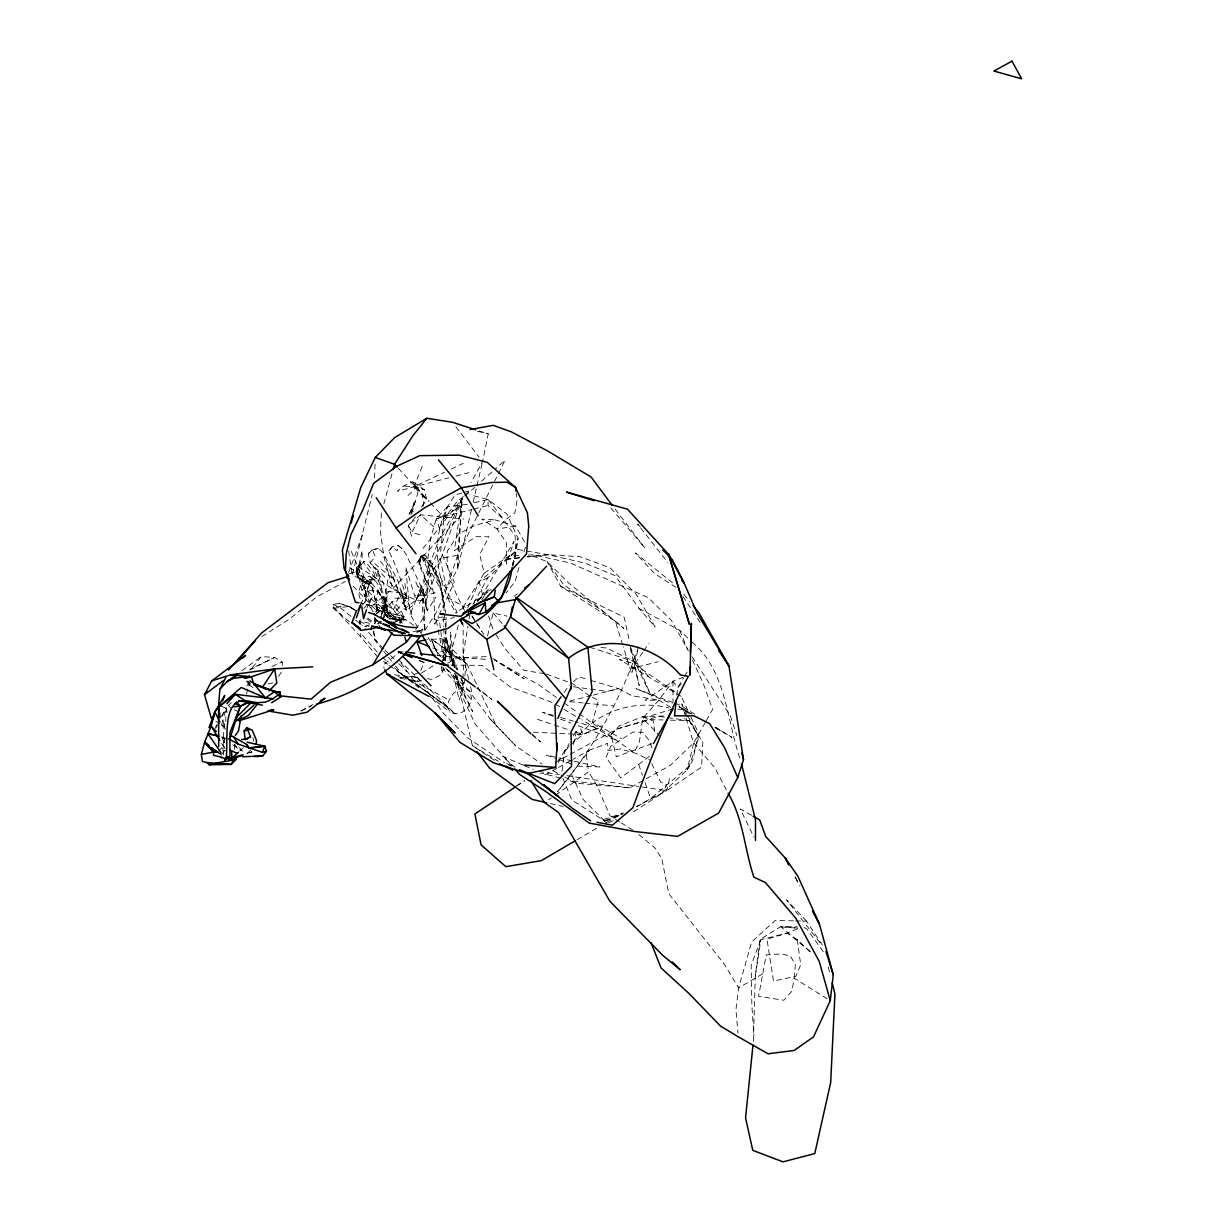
<?xml version="1.0" encoding="UTF-8"?>
<svg xmlns="http://www.w3.org/2000/svg" width="1223" height="1223" viewBox="0 0 1223 1223"><rect width="100%" height="100%" fill="white"/><g stroke="black" fill="none" stroke-linecap="round" stroke-linejoin="round"><path stroke-width="0.75" stroke-dasharray="5 3.75" d="M445.569 660.542L445.631 631.16M462.89 678.811L463.853 661.735L462.997 655.696L463.257 625.656M445.631 660.374L446.013 628.5M446.028 626.635L446.15 617.248M356.489 567.564L357.437 576.736L363.628 581.659L369.208 584.151L365.295 597.038L361.916 589.945L357.62 571.294L362.146 550.457L362.084 557.81L357.62 571.294L360.388 579.381L363.827 583.554L369.208 584.151L370.431 581.185L364.913 579.641L357.865 573.816L356.489 567.564L360.754 563.39L361.289 569.398L364.928 579.091L370.431 583.325L370.431 581.185L363.628 581.659L364.913 579.641M375.125 623.363L374.651 618.318M753.368 1041.354L755.31 975.954L759.957 939.554L780.977 926.377L797.595 928.043M413.68 625.32L406.082 619.908L389.755 618.563L383.991 614.267L382.723 604.942L387.706 605.568L392.629 618.211L397.964 622.155M234.495 749.47L234.663 744.15L231.911 745.678M374.59 477.948L375.064 463.028M512.941 566.188L515.464 555.471L515.204 536.178L502.913 518.628L488.008 505.527L488.191 499.519L469.968 494.811M225.689 721.494L226.194 708.148L231.33 702.568M423.204 589.501L422.317 609.895L424.947 631.267L423.204 589.501L416.049 600.157L410.118 614.16L421.155 633.438M381.393 513.049L380.445 532.372L384.037 557.199L392.598 588.92L416.049 600.157L426.017 600.753L462.111 498.571L421.599 550.197M383.609 619.587L384.328 605.507L387.706 605.568L384.909 613.38L387.66 617.921M462.783 680.707L461.713 699.694L472.353 745.617L496.538 761.746M396.848 614.558L416.049 600.157L439.409 538.762L462.111 498.571L457.769 568.68L446.578 588.706L437.1 611.255L423.555 632.413M471.436 509.67L457.769 568.68L457.662 555.257L462.111 498.571L416.049 600.157L405.654 566.876L410.118 614.16M453.458 674.76L459.206 700.198L464.159 685.247L464.755 677.894M464.908 676.059L465.948 663.202L441.992 638.773L427.622 639.583M794.155 978.14L795.347 964.932L790.501 956.034L781.054 953.909L766.21 954.918L758.596 996.302L783.775 1000.246L792.015 991.119L794.155 978.14L827.115 998.732M461.744 493.083L454.941 495.07L447.45 506.781L443.827 519.179L440.662 551.069L454.329 582.24L439.424 614.099M462.982 607.388L484.201 573.128L479.737 554.569L488.971 536.79L476.022 536.698L454.329 550.702L462.111 498.571M676.762 695.26L677.603 687.785L683.519 677.985M412.701 605.66L406.143 610.216L398.255 581.536L382.875 552.46L378.366 548.454L369.896 550.656L368.337 554.111L370.324 562.947L387.813 579.992C385.016 595.311 382.814 612.31 395.472 624.296M426.017 600.753L423.953 616.881L413.787 632.306M467.217 504.319L447.45 506.781C430.664 540.658 435.526 582.224 456.378 613.227M404.92 583.356L407.106 598.521L396.099 610.781L376.103 599.438L362.191 584.854L362.39 578.036L369.499 576.186C381.943 583.081 382.998 599.652 387.37 611.806L378.197 590.74M224.558 742.758L221.501 736.934L224.482 738.753L223.977 746.947M562.014 771.285L564.629 751.564L568.985 743.737M474.203 502.714L488.191 499.519L506.888 514.149L518.078 538.288L515.464 555.471L511.978 566.081M755.31 975.954L760.889 939.661L787.138 933.134L800.897 927.355M468.761 679.499L462.997 655.696L467.889 626.252M469.112 618.899L469.724 615.215M419.948 562.458L421.079 556.205L424.366 554.814C440.418 569.123 442.084 593.659 445.845 613.518M479.294 430.97L488.267 433.875L482.535 461.728L470.993 482.55M512.468 565.745L518.078 538.288M419.153 603.459L424.121 595.723L426.842 593.95C428.906 583.478 422.822 574.26 419.199 564.95L421.079 556.205L430.221 560.761M669.531 778.485L666.749 790.715L636.403 806.431M427.867 570.759L428.738 585.679L426.842 593.95L424.121 595.723L414.933 595.448M473.148 502.286L476.557 487.534M476.985 485.699L482.107 463.563M353.126 586.184L375.507 609.635L404.094 616.591L402.489 623.103C389.969 602.985 374.483 584.823 352.239 575.116L372.266 494.367M381.393 614.022L382.08 611.103L383.242 614.405M573.327 744.501L576.828 729.642L573.342 735.91M427.209 678.75L431.765 679.346L441.702 674.485L443.414 667.299M445.126 660.114L447.694 649.337L446.64 642.365L441.992 638.773L456.775 669.761M487.58 635.868L493.144 612.983L507.01 616.163M410.913 514.715L413.97 502.378M637.764 650.483L631.756 674.118L623.256 646.768M371.609 583.233L378.289 590.923L376.103 599.438L376.837 611.745M458.258 625.152L450.706 653.586L453.29 666.107M470.412 691.836L462.508 687.036L453.519 693.258L449.086 700.106L447.358 706.649L450.095 712.183L455.201 713.758L462.218 712.214L468.149 706.94L471.742 700.183L470.412 691.836L445.554 667.88L442.818 671.045M246.496 693.9L248.957 684.742L245.288 679.682M518.904 567.487L515.158 581.46L506.062 592.941M383.823 504.014L392.629 471.512M221.684 724.475L226.194 708.148L220.14 705.809M422.883 506.521L423.815 503.173L422.394 495.728L414.077 486.678L412.808 481.694L403.483 486.051L397.154 491.325L448.765 477.811M383.349 619.373C391.895 600.386 384.297 577.18 370.324 562.947L375.216 556.404L372.342 549.647L378.366 548.454M447.45 506.781L436.305 518.506L430.695 537.921L427.622 560.195L433.951 596.09L434.731 624.158L438.644 615.781M376.088 611.959L377.617 606.7L377.586 609.65L370.783 581.338L377.494 609.727M411.845 513.324L418.19 491.493L416.554 486.876L412.808 481.694L424.289 489.781L426.751 499.519L422.745 505.405M374.59 621.192L375.522 618.119M638.574 646.829C620.994 699.48 592.926 749.057 557.489 791.724L589.425 750.234L607.602 743.355L607.923 750.448L620.642 748.95L636.296 753.521L650.024 760.095M367.038 607.999L368.199 604.437L384.328 605.507L384.909 613.38M633.652 811.797L661.842 793.391L687.097 770.001L689.237 766.194L698.853 737.102L687.769 715.547M457.662 555.257L446.578 588.706L440.142 558.483L457.662 555.257L497.471 475.457M523.903 551.925L525.707 546.757M348.631 572.654L363.521 531.959M760.889 939.661L751.151 965.054L751.87 1005.627L753.934 1035.759M422.18 466.498L414.077 486.678L403.483 486.051M387.706 605.568L382.631 608.534L361.351 603.321L369.208 584.151L357.437 576.736L355.832 571.875L348.127 566.677M442.084 662.514L447.694 649.337L457.096 669.868M349.457 573.725L355.832 571.875L360.754 563.39L356.535 573.144L360.388 579.381M467.828 607.755L479.11 581.781L517.742 549.479L548.256 554.722L584.777 563.069L615.062 575.59L639.033 608.427L655.192 627.017L636.006 594.072L610.185 567.839L580.023 556.71L548.256 554.722L527.144 556.71M380.705 616.927L385 607.082L387.951 591.412L400.273 592.895L392.828 611.317L383.961 615.842M420.758 670.525L424.259 662.499L419.03 660.389M411.876 509.257L415.377 501.354L408.299 515.816L411.876 509.257L413.833 511.764M419.199 564.95L418.74 560.241L420.758 556.465L423.999 554.952L427.224 556.924L420.177 564.843L428.738 585.679L424.121 595.723L418.159 586.26M419.718 534.818L412.075 532.265L420.529 514.852L463.731 518.995M498.311 473.76L505.084 460.184L495.376 468.852M374.467 623.929L376.76 619.48M215.645 728.449L217.404 725.071M221.806 716.602L226.194 708.148L227.57 713.651M558.269 762.495L565.133 749.424L569.199 745.999M411.861 614.695C405.226 593.14 398.744 571.141 388.853 550.946L392.4 546.605L397.964 545.397L402.52 549.096L406.433 554.845L424.916 595.173L427.316 610.522L436.045 597.053M360.754 563.39L355.832 571.875L362.543 580.436L358.37 592.375L361.351 603.321M215.386 727.333L217.19 724.138M221.684 716.143L226.194 708.148M473.622 603.107L487.824 577.806L517.742 549.479M646.065 778.837L670.235 765.399L693.747 742.911L705.426 722.166M706.328 720.561L712.612 709.386L703.622 684.421L692.203 659.533M382.631 608.534L384.328 605.507L375.507 611.546M421.186 632.536L423.036 629.31L408.146 633.01M416.049 600.157L440.142 558.483M418.74 560.241L421.079 556.205C444.423 571.707 443.169 602.435 445.478 627.491M421.522 507.041L423.815 503.173M684.513 676.35L687.464 671.442M359.929 624.54L359.654 620.994L362.222 616.805M278.599 676.472L282.375 670.372M399.294 623.149L402.581 617.982L390.963 616.27L384.343 610.674L382.723 604.942M442.038 657.867L447.694 649.337L451.394 665.679M642.794 652.211L631.542 668.492L658.234 661.735M643.818 650.743L648.939 643.329M564.124 692.478L569.245 685.201M221.394 755.05L224.619 750.525M579.228 713.743L634.08 752.772L639.4 741.841L642.732 718.298L658.845 700.091L672.94 681.211L683.168 677.359M439.561 529.055L436.305 518.506L443.827 519.179L456.775 501.98L463.517 496.293M363.934 608.473L374.36 594.745M361.611 583.906L369.973 579.503L372.602 579.182L375.843 581.108L369.499 576.186L374.406 579.931M388.853 550.946L392.4 546.605L397.093 550.9L397.964 545.397L402.52 549.096M252.29 667.59L261.294 656.598L274.609 657.424L282.253 662.025L282.33 667.024M362.635 604.774L366.074 600.768L366.319 593.109L365.738 601.028L361.779 605.156M477.597 601.212L481.251 596.992L455.246 612.998M415.575 516.916L408.299 525.294L412.151 538.166M477.811 601.212L488.008 589.624L491.631 589.899M364.179 561.311L358.629 567.533L359.852 574.413L367.771 579.84C392.919 584.151 341.63 537.05 375.476 578.296M392.537 601.364L386.988 607.586L388.211 614.481L396.13 619.893C421.278 624.219 369.973 577.118 403.835 618.364M368.337 554.111L372.342 549.647M246.71 685.874L251.846 680.309M372.694 605.4L392.598 588.92L460.123 516.641M375.339 614.665L384.328 605.507M564.629 751.564L568.42 747.543M573.465 742.178C594.516 712.015 633.422 699.006 668.736 707.857M652.073 743.676L616.316 756.747L610.996 734.595L619.358 725.82L642.488 716.785L665.297 715.929M681.318 683.886L677.603 687.785L672.94 681.211L645.025 700.412L658.845 700.091L671.488 707.857M218.413 751.182L223.519 745.984L224.971 748.644M408.054 495.498L416.554 486.876L424.289 489.781L414.077 486.678L444.545 472.2M610.996 734.595L616.912 729.015L658.616 716.326L665.755 717.335M250.868 750.005L246.664 753.857L251.8 751.946L246.725 753.704M239.693 751.075L243.637 747.452M464.878 496.095L474.585 487.427M481.526 481.235L494 470.091M573.434 681.639L578.999 676.9L588.003 679.575M464.878 495.147L470.274 490.606L463.456 492.594M570.56 744.868L582.76 734.58L602.45 725.56M689.237 766.194L650.651 798.573L636.587 806.89M488.237 591.764L472.751 604.208M377.968 623.592L380.857 621.208M438.797 585.786L424.075 559.507L421.079 556.205C434.685 567.029 439.837 583.585 442.848 599.943M361.916 589.945L369.208 584.151M514.409 596.212L517.329 593.919M376.929 613.503L387.339 605.461L373.489 566.601M406.082 619.908L395.87 619.113L383.991 614.267L381.851 607.693L385.688 614.588L389.755 618.563L402.581 617.982L392.216 623.547M652.042 747.757L648.465 739.426L642.824 732.348L633.025 731.981L610.72 746.351L606.088 757.419L620.749 777.889L649.948 755.952M241.848 670.77L261.294 656.598M555.532 795.133L588.523 771.866L586.383 754.56L589.425 750.234L573.128 759.284M484.201 573.128L508.707 556.052L521.151 555.441M516.84 785.961L524.621 780.778M516.458 786.007L524.361 780.809M548.531 799.796L551.283 797.992M261.89 636.556L288.995 619.404L316.375 597.099L345.39 581.506M421.415 673.078L437.589 663.126M436.305 518.506L443.399 516.702L461.973 505.512M577.088 839.697L598.215 827.314M606.348 822.544L622.904 813.417M762.586 973.89L738.585 987.924L735.94 1009.694L738.004 1033.206M221.959 748.98L224.528 747.498M447.71 663.202L457.203 657.745L488.16 656.598M556.817 768.35L545.412 774.694L540.046 773.395M558.452 767.448L571.493 760.202M629.967 787.795L569.75 780.702L576.415 783.255L629.967 787.795L644.46 779.739M406.296 597.604L404.584 598.536L406.143 610.216L384.863 557.612M555.257 762.418L568.588 755.187M570.254 754.285L616.912 729.015L650.101 719.628L663.049 719.95M395.182 621.957L402.581 617.982M377.448 623.975L382.845 621.116M300.812 710.976L313.745 704.203M364.806 626.512L369.958 624.663L365.188 626.726M416.646 632.581L423.036 629.31L414.23 632.612M249.92 669.975L274.609 657.424L249.782 669.287M301.271 710.96L311.513 705.854M451.318 468.99L463.165 463.364M420.758 556.465L423.999 554.952M487.824 577.806L479.11 581.781L483.039 596.228M608.657 822.666L613.656 820.495M271.919 666.489L282.253 662.025M606.042 820.969L622.752 813.845M418.541 672.772L410.989 675.967L417.242 677.45L418.021 681.547L422.623 679.743M604.865 820.618L622.415 813.738M370.431 581.185L363.827 583.554L370.431 583.325M562.901 778.225L571.844 800.056L602.924 819.807L623.485 812.898M251.617 751.839L246.205 753.613L249.813 752.435M673.063 708.836L642.732 718.298L659.533 735.589M524.514 541.881L515.617 526.104L495.162 519.867L474.937 525.37L458.625 533.901L447.358 551.13C445.172 571.997 454.91 592.345 464.404 610.369M456.072 475.946L468.837 472.69M591.489 695.535L567.976 701.513L583.111 702.965M593.308 695.077L618.624 688.656L631.756 695.734L658.845 700.091M443.399 516.702L471.94 509.548M473.729 509.104L488.008 505.527M442.665 616.896L433.875 618.93L438.338 620.749L454.207 617.6M267.883 683.886L273.081 682.893M355.358 610.262L350.726 607.158L339.413 603.367L333.115 604.376L333.329 608.32L349.702 622.033M515.617 526.104L497.042 528.978L481.724 519.163L495.162 519.867M355.281 610.338L348.968 606.486L333.329 608.32L333.115 604.376L340.315 607.755L354.288 618.976M519.653 557.657L508.401 559.079L519.79 557.841M363.277 586.23L365.157 590.541L378.289 590.923L387.339 605.461L384.695 602.817L378.289 590.923M527.373 557L548.256 554.722M400.227 677.756L416.569 676.059L443.215 713.055L467.232 737.576L504.564 762.678M377.678 657.164L360.877 637.015L333.283 607.082L342.287 606.348M528.275 555.089L533.61 554.829L570.438 562.977L648.19 597.634L671.305 620.306L688.366 650.667M810.069 951.815L781.054 926.927L797.228 926.713M404.492 592.1L407.106 598.521L404.584 598.536L399.829 594.133L387.813 579.992M452.051 665.098L482.107 665.404L510.22 686.913L552.567 702.598L562.274 708.331M388.7 618.991L395.87 619.113L389.755 618.563M793.666 920.873L775.199 920.445L751.671 942.031L738.585 987.924L724.276 964.121L668.782 893.661L661.811 858.699L655.299 848.258L638.467 834.239M795.516 920.919L806.584 921.164L822.269 944.936M670.464 720.148L688.977 720.607L702.828 742.101L701.559 767.066L666.749 790.715L640.363 786.741M222.464 750.463L225.735 750.555M394.876 598.123L407.106 598.521L399.829 594.133L391.589 572.716M533.427 732.164L582.76 734.58L598.475 728.281L575.07 721.601M436.932 655.574L489.047 659.61M600.936 647.563L606.486 647.976L634.737 661.75L649.52 677.404M781.054 926.927L797.61 928.226M584.991 703.149L613.365 705.87M398.224 651.416L403.758 652.012M394.494 674.851L417.242 677.45M677.817 709.095L683.275 709.829L698.853 737.102M573.22 686.73L607.128 691.408L618.624 688.656L589.807 680.11M667.544 717.595L688.977 720.607L684.528 718.39M538.594 771.438L559.324 774.556M566.876 775.688L638.482 786.465M544.51 673.751L523.948 670.296L505.665 649.444L494.795 632.933M359.027 602.801L368.199 604.437L373.305 611.745M400.196 678.261L418.021 681.547L397.903 676.655M572.272 760.844L546.482 755.141L556.832 758.795M574.107 761.241L599.897 766.943L577.546 766.118L574.091 764.895M560.715 778.118L541.957 773.211M550.396 803.572L563.237 806.492M361.06 624.449L359.654 620.994L371.165 623.699M477.367 431.276L488.267 433.875M375.507 609.635L404.094 616.591M402.826 653.541L396.39 651.217M553.453 715.44L542.645 712.352L553.331 716.372M560.654 717.488L573.266 721.081M398.163 651.737L401.725 652.746M589.792 647.196L634.737 661.75L650.529 694.664L629.325 644.475M339.413 603.367L350.726 607.158L352.698 610.231M537.509 719.338L568.282 729.703M575.513 732.149L582.76 734.58L580.543 728.342M558.559 759.407L572.364 764.283M546.375 674.056L572.746 683.703L589.226 695.612M673.185 702.598L636.036 688.702L672.191 703.76M674.958 703.256L680.263 705.243L694.786 714.278M560.455 719.063L571.141 723.083M578.265 725.759L615.673 739.839L581.689 719.797M642.488 716.785L653.495 720.989L654.932 735.237M532.785 555.991L547.155 561.663L568.145 582.53L623.761 628.347L602.312 610.827L563.788 584.9L547.155 561.663L560.761 586.306L615.337 621.253L622.69 644.949M402.535 653.862L399.202 652.532L382.83 665.266L384.19 668.171M419.244 660.512L424.259 662.499M432.728 647.93L457.203 657.745L465.948 663.202L431.153 638.895L437.972 655.742M398.117 651.92L401.603 653.327M522.955 765.078L502.225 756.196L514.959 767.371M524.682 765.812L533.32 769.512M234.312 709.829L238.653 711.71M227.371 739.013L222.555 736.919L225.124 739.38M511.122 765.812L506.2 763.458L511.306 766.011M560.761 586.306L624.173 617.172L629.463 641.219M639.033 608.427L679.621 630.258L690.628 640.791M592.314 697.248L598.49 700.519L592.406 722.09L621.605 738.738M553.255 770.857L563.176 776.177M564.843 777.048L576.415 783.255M716.174 728.128L721.142 730.804L714.675 727.089M389.449 665.526L402.673 674.943L449.086 700.106M447.343 597.359L465.459 607.372M804.015 927.416L806.813 928.96L824.057 952.748M751.549 815.313L740.205 808.953L753.872 837.098M377.188 620.887L382.875 624.112M689.665 713.85L679.086 706.634L692.019 714.079M679.086 706.634L692.279 714.324M715.394 727.761L731.904 737.362L715.761 727.333M359.654 620.994L369.056 626.528M563.895 709.294L580.069 718.834M681.211 696.346L619.557 659.533L633.606 663.539L676.609 693.181M403.024 596.09L407.106 598.521M472.353 745.617L498.25 761.272M221.501 736.934L224.482 738.753M619.572 821.795L609.925 815.726L597.13 785.869L588.523 771.866M621.192 822.804L634.049 830.891M348.968 606.486L355.236 610.46M232.599 744.761L242.658 751.167M676.12 587.437L654.595 573.587L635.471 552.979L673.674 583.753M215.814 721.157L220.323 724.077M224.849 726.982L221.837 725.04L225.139 729.55M797.274 939.707L787.138 933.134L766.974 939.188L773.502 981.045L795.837 976.306L800.713 964.855L797.274 939.707L812.928 954.154M358.11 566.432L392.598 588.92M493.083 658.555L524.193 678.887L494.673 659.946L538.869 684.926L556.572 697.538M470.534 686.822L472.751 695.979L490.53 719.445L515.861 745.999L542.018 764.115M248.957 684.742L253.375 687.815M394.54 667.865L402.673 674.943L447.358 706.649L397.934 671.412L418.801 687.723M383.563 661.353L387.981 664.486M489.475 590.663L488.008 589.624L481.908 599.637L480.303 598.383L513.981 541.453L506.536 564.093L506.46 542.829L497.042 528.978L504.824 520.203L514.837 512.957L517.13 500.39L516.213 493.007M564.048 702.858L577.715 712.657M457.203 657.745L431.153 638.895L438.201 655.008M402.489 623.103L365.723 594.882L364.102 581.689L350.16 548.638M476.68 688.045L491.906 699.51L477.184 687.769M429.227 695.872L450.095 712.183M355.679 620.092L362.665 625.702M367.924 618.043L374.727 623.577M532.28 735.13L540.459 741.872L532.127 734.014M367.068 618.746L372.801 624.097M374.697 563.65L394.203 580.008L378.733 558.85M422.394 495.728L426.751 499.519L416.554 486.876M382.34 657.255L389.113 663.156M602.924 819.807L606.99 823.385L583.081 799.399L570.438 771.942M239.188 747.513L241.864 749.882M377.403 620.397L381.117 623.73M433.829 526.884L420.529 514.852L408.299 525.294L412.075 532.265M247.092 680.875L252.504 685.782M692.004 642.106C726.386 670.632 726.401 719.185 740.022 758.688M333.283 607.082L341.905 615.459M384.695 602.817L387.339 605.461M383.793 648.909L364.989 628.469M385.153 650.239L389.22 654.259M390.58 655.604L397.353 662.3M398.713 663.63L406.846 671.672M362.191 584.854L367.588 590.25L370.829 602.327M377.188 651.997L360.173 632.505M640.271 526.792L637.611 524.071L667.896 562.534M490.53 719.445L515.861 745.999M806.584 921.164L786.542 899.822L821.978 945.287M228.028 704.983L231.407 708.576M398.423 468.409L429.074 501.476M430.358 502.852L443.139 516.626L443.827 519.179M221.913 724.842L225.399 728.694L221.883 716.907M512.269 766.225L475.166 724.123L459.038 689.405L455.231 675.05M428.738 585.679L435.021 592.803L424.121 595.723L423.28 591.687L427.316 610.522L414.597 578.907M610.965 508.049L644.873 547.95L614.374 508.095M693.747 742.911L714.859 767.861L727.226 791.556M493.144 612.983L502.959 624.601M683.84 594.347L689.604 601.38M445.554 667.88L471.742 700.183M382.585 649.856L374.299 639.537L373.795 631.022M383.762 651.339L387.309 655.773M388.486 657.24L394.402 664.624M395.579 666.092L402.673 674.943M488.191 499.519L502.913 518.628M455.889 426.812L479.064 457.173M682.893 596.35L700.687 623.256M428.188 637.657L443.307 660.772M472.002 615.964L475.915 622.094M476.894 623.638L483.758 634.37M234.663 744.15L237.598 748.782M472.002 616.056L475.93 622.278M476.909 623.837L481.831 631.618M442.695 667.238L445.6 671.931L460.368 687.907L472.69 711.755L454.757 673.261L460.368 687.907L456.76 675.035M692.203 656.904L730.33 715.837L736.919 735.665M221.638 743.431L223.534 746.58M374.559 617.202L379.573 626.451M795.577 877.762L799.857 885.972M794.935 876.723L798.451 883.495M686.929 713.88L681.807 703.928L693.64 743.263L687.097 770.001L692.646 760.584L698.669 733.464L689.94 714.905M421.079 556.205L432.208 578.02M651.676 763.519L660.787 782.277L666.856 785.013L661.842 793.391L650.651 798.573L644.964 782.414M460.872 678.368L464.159 685.247L462.049 680.11M462.997 655.696L495.881 724.979M682.006 698.043L689.145 713.223M440.525 577.21L457.173 612.555M461.025 678.413L464.159 685.247M433.92 570.759L428.784 560.027L440.601 583.692L443.873 607.816M679.621 630.258L687.678 649.505M446.64 642.365L457.845 669.822M365.157 590.541L372.434 611.011M638.651 764.467L642.442 775.229M488.527 616.01L493.802 631.435M373.321 631.756L376.18 640.21M400.854 623.47L399.845 620.061L387.966 612.264L383.12 595.846M454.696 667.682L445.921 636.419L452.984 665.893M828.261 966.858L830.05 974.058M401.358 590.419L406.143 610.216M630.181 648.052L639.201 685.614L631.083 648.618M453.611 666.122L450.706 653.586L450.553 631.787L454.192 667.605M455.705 675.065L459.038 689.405M381.836 589.012L377.907 571.34L378.075 581.215M224.099 723.527L223.029 749.791M436.336 620.55L437.758 627.827M438.109 629.646L444.132 660.603M252.962 737.561L253.604 741.306M348.616 550.962L352.239 575.116M439.714 622.859L444.576 660.374M223.259 751.258L223.641 754.82M248.865 680.966L249.477 687.907M360.602 633.453L360.877 637.015M443.23 617.08L443.659 626.482M443.75 628.362L445.203 660.359M441.442 665.893L441.702 674.485M672.94 681.211L673.032 701.467M455.201 713.758L416.11 683.688L398.698 659.824L455.201 713.758"/><path stroke-width="1.5" d="M755.478 840.415L755.493 819.716L741.505 764.039M218.703 746.641L218.565 706.97L241.252 687.494L265.437 697.89L273.081 698.7L278.63 694.618L280.036 692.019L272.546 691.224M689.986 674.79L691.362 623.302L690.414 652.929M689.925 667.758L689.696 675.157L690.429 666.55M384.878 669.623L386.911 673.98L432.239 710.532L455.094 732.974L434.899 712.459L459.817 742.285L493.373 762.724L527.526 773.624L555.701 767.402L557.122 743.431M218.627 705.228L219.895 689.176L226.882 681.685L237.354 674.041M752.986 1045.099L745.556 1117.898L752.772 1150.339L782.995 1161.85L814.763 1153.595L830.677 1082.538L834.942 993.902L832.267 983.078M676.151 700.871L674.485 715.837L693.884 715.822L709.615 723.619L724.413 747.406L737.759 777.461L718.665 813.081L677.618 836.364L634.997 831.548L589.272 823.094L545.84 791.571L519.806 774.587L514.776 769.007M222.693 700.764L224.726 695.444L214.851 711.969L211.197 726.156L204.654 742.101L201.336 754.438L202.422 761.486L207.023 762.617L209.332 764.772L231.254 764.39L235.963 759.514L236.329 756.242M651.079 942.811L661.031 967.913L689.176 993.657L720.546 1026.128L738.325 1036.829L768.044 1053.798L794.094 1050.496L813.509 1036.905L830.249 1000.689L833.291 974.823L819.471 924.16L797.793 876.096L785.304 858.087L765.736 836.547L759.666 819.853L753.169 816.215M256.111 743.874L256.555 740.481L252.29 730.253L246.832 727.654L244.141 730.972L245.242 739.64L250.455 736.659L246.832 727.654L249.033 730.116M495.254 590.189L494.26 596.885L497.547 600.08L496.66 602.511L485.791 612.096L478.896 614.512L469.066 611.087L468.18 612.983M352.255 519.439L352.881 515.678L351.261 523.108M241.099 715.959L238.546 730.88L235.336 735.42M512.452 606.577L510.48 616.958L504.472 628.24L486.739 639.384L493.893 669.654M512.085 567.579C509.701 591.565 492.9 612.616 471.864 623.562L461.82 618.15M570.591 689.818L571.34 686.47L568.588 658.219L515.647 597.619M273.081 698.7L265.513 702.14L257.319 702.705L249.232 701.375L240.304 706.221L229.603 739.655M356.474 610.644L351.995 622.599L360.77 630.365L371.15 628.912L371.93 625.794C382.799 630.166 394.31 629.906 405.394 633.361M212.97 718.941L214.851 711.969L218.565 706.97L235.336 694.328L265.437 697.89L274.456 691.836L280.036 692.019L280.571 697.125L271.644 702.766M393.118 469.708L394.586 464.281L412.717 435.969L426.781 418.281L452.418 422.256L475.716 429.808M546.65 566.142L515.296 599.606L510.48 616.958L568.588 658.219C602.435 631.481 653.892 643.787 680.385 674.958L688.35 676.288C665.878 718.513 649.199 762.938 632.872 807.746L612.402 825.189L596.931 822.238M235.152 756.869L231.254 764.39L207.023 762.617M737.759 777.461L743.492 759.728L728.939 665.985L698.837 612.631L693.074 605.599M366.457 609.788L363.552 618.716L361.84 606.746M510.236 571.401L501.522 597.94L491.6 605.691M356.382 617.798L360.8 604.942M346.69 577.959L347.989 574.428M208.965 727.654L214.851 711.969L219.895 721.906M248.957 702.277L240.304 706.221L229.924 732.715L229.985 755.86L224.421 760.202L226.652 758.52M220.278 688.488L225.735 677.542M228.609 738.799L238.088 744.104L262.334 752.298L264.825 746.198L247.153 742.223M557.871 718.451L571.34 686.47M249.232 701.375C220.247 694.664 228.915 742.04 226.026 758.673L221.18 757.572M426.781 418.281L394.708 437.544L375.247 457.448L360.739 487.58L342.364 550.105L344.06 568.359L349.488 579.87M358.064 610.139L360.525 605.033M211.289 718.253L204.501 694.664L211.778 680.859L245.426 655.467L242.704 658.081M469.066 611.087L485.286 602.649L478.896 614.512L469.066 611.087L473.943 605.446M653.464 743.508L673.063 708.836M279.96 695.795L311.085 699.143L330.531 682.266L372.801 664.884L392.109 632.872M236.329 717.458L251.495 702.338M262.41 687.311L274.64 668.889L312.691 666.841M561.036 696.85L554.89 705.595L556.862 750.616M372.801 664.884L406.388 642.213L411.677 635.15M257.854 703.546L248.422 715.455L238.623 720.133M242.628 756.762L262.67 755.921L266.461 751.365L264.825 746.198L249.171 747.819L246.557 744.44L231.055 735.482M421.155 635.257C395.809 669.531 357.743 693.273 316.696 704.096M500.497 599.148L497.425 602.801L515.296 599.606M228.502 670.066L261.63 632.964L328.039 582.668L348.784 576.201M237.843 660.496L255.5 640.592M226.928 703.653L235.336 694.328L248.07 702.629L262.471 705.182M223.488 680.462L204.501 694.664L207.176 691.928M269.06 690.964L276.841 683.015L274.64 668.889L230.78 674.821L211.778 680.859M204.501 694.664L207.237 692.05M226.561 757.786L229.756 759.789L238.378 752.283M236.085 721.127L253.941 705.167M524.591 588.187L528.963 584.747M376.271 497.761L396.053 527.908L424.503 507.881L461.331 487.809L491.57 482.489L506.949 482.198L515.525 487.457L527.419 512.88L528.749 526.211L526.501 553.958L484.736 599.637L463.104 613.487L475.166 604.972L460.796 616.331L440.295 614.129L444.102 614.099M515.296 787L474.891 813.968L481.098 844.91L505.833 866.679L541.33 860.64L575.467 840.644M250.455 736.659L246.924 738.982L241.527 739.533M236.543 675.616L226.882 681.685L235.106 677.496M468.47 615.077L458.472 620.611L447.893 628.408L417.211 636.877L408.772 634.37M320.197 700.825L325.043 698.287L307.065 712.168L292.74 715.21L267.822 710.93M237.231 756.533L229.756 759.789L243.331 754.927M249.538 676.181L244.371 678.413L245.242 676.915L235.351 678.092M484.751 600.753L494.26 596.885L476.664 603.917M466.467 614.94L474.876 612.066M230.78 674.821L251.449 676.778L274.64 668.889M226.943 756.334L231.789 758.321L240.793 755.371M235.963 759.514L215.722 763.198M238.959 720.806L273.814 709.737L269.152 710.273M238.791 756.089L241.94 755.202M371.15 628.912L377.938 627.231M216.226 751.518L201.336 754.438M262.334 752.298L266.461 751.365M246.19 678.031L249.798 677.267M209.332 764.772L214.851 763.641M216.654 751.534L213.154 752.252L204.654 742.101L209.011 745.495M244.141 730.972L246.45 730.513M421.843 655.543L416.997 641.616L425.849 639.919M470.106 429.533L493.159 425.344L511.321 431.857L547.415 450.844L591.076 476.985L612.111 505.145M250.944 747.956L264.825 746.198M233.333 706.787L240.304 706.221L236.36 702.033M259.337 756.135L262.67 755.921M419.336 635.761L393.623 635.211L387.66 629.57M216.807 751.182L213.597 751.167L204.654 742.101L208.093 746.32L220.553 754.041M254.338 756.471L258.772 756.487M404.63 654.03L444.53 665.022L448.291 665.052M416.722 627.491C401.419 627.796 386.972 622.064 374.085 614.221L375.339 614.665L368.49 612.463M524.101 765.109L555.701 767.402M405.593 652.211L414.811 653.189M420.345 653.785L435.098 655.375M358.354 602.74L355.358 602.144L345.406 570.331L346.247 553.56L350.925 534.512L363.017 509.425L373.627 483.391L396.42 466.391L419.825 455.644L459.16 455.155L487.197 462.309L515.525 487.457L515.984 491.157M238.623 700.504L248.07 702.629M546.727 802.731L532.051 799.383L489.536 768.075L476.939 751.61M221.088 752.848L207.803 733.555L218.871 736.078M222.097 757.297L213.475 755.294L213.597 751.167L217.725 752.298L211.915 747.773M225.552 758.092L234.174 760.095L232.691 757.236M207.803 733.555L218.076 736.093M389.587 625.809L382.83 623.883L402.948 633.835M405.302 653.77L444.53 665.022M593.95 500.65L566.585 492.12L627.491 509.181L668.553 554.355L684.207 583.233L697.355 613.671L728.939 665.985L718.467 650.162M376.011 626.864L385.551 630.135L379.543 627.109M390.198 675.111L386.911 673.98L428.692 696.3M375.247 457.448L394.586 464.281L397.139 467.033M275.588 691.622L253.91 683.795L265.437 697.89M237.476 753.46L229.924 750.081M519.332 769.71L554.707 783.653L571.569 766.225L571.034 731.904L592.146 691.683L587.866 647.15L515.984 597.298M416.997 641.616L429.227 646.524M403.345 654.045L412.059 657.561M266.033 689.283L253.91 683.795L274.456 691.836L280.571 697.125M499.55 763.764L512.804 770.077L506.337 766.164M250.088 680.921L258.909 686.592M391.834 623.868L383.609 619.587L380.903 616.912M401.71 629.019L408.283 632.444L396.114 627.43L383.609 619.587L396.39 627.934L390.856 623.516M235.122 703.301L240.304 706.221M590.571 820.771L572.731 808.495L543.654 784.784M527.526 773.624L558.621 796.723L543.807 784.814M475.166 686.898L434.043 655.941L422.073 635.043M461.56 618.41L486.739 639.384M509.899 713.055L497.394 701.268L530.95 733.831M392.216 623.547L396.114 627.43L391.284 622.003M672.237 961.844L680.187 969.732L662.881 955.499L609.88 901.259L558.636 812.576L544.403 802.502L530.904 780.702M662.897 549.983L672.222 559.523L684.207 583.233L681.868 580.283M403.024 656.522L431.046 685.767M216.349 731.537L211.197 726.156L219.743 740.297M504.182 626.054L565.53 698.608M438.461 459.817L461.331 487.809L478.162 515.8M396.053 527.908L416.034 553.82M246.557 744.44L249.217 748.17M233.654 736.934L238.088 744.104M460.001 619.572L462.707 624.341L460.337 619.281M788.728 864.646L785.304 858.087L788.804 864.86M728.113 793.253C743.385 818.783 744.517 849.435 753.888 877.136L765.415 882.563L795.76 918.121L819.349 961.691L830.249 1000.689M812.469 910.6L819.471 924.16L812.653 910.799M251.449 676.778L254.109 685.048M825.968 951.479L833.291 974.823M404.874 637.107L406.388 642.213M741.902 753.047L743.492 759.728M220.14 717.794L218.565 706.97L219.529 714.339M485.286 602.649L485.791 612.096M231.667 750.998L231.789 758.321M1012.002 61.15L993.932 71.056L1021.664 78.807L1012.002 61.15M360.418 628.79L351.995 622.599L360.418 628.79M689.405 624.234L668.553 554.355L689.405 624.234"/></g></svg>
